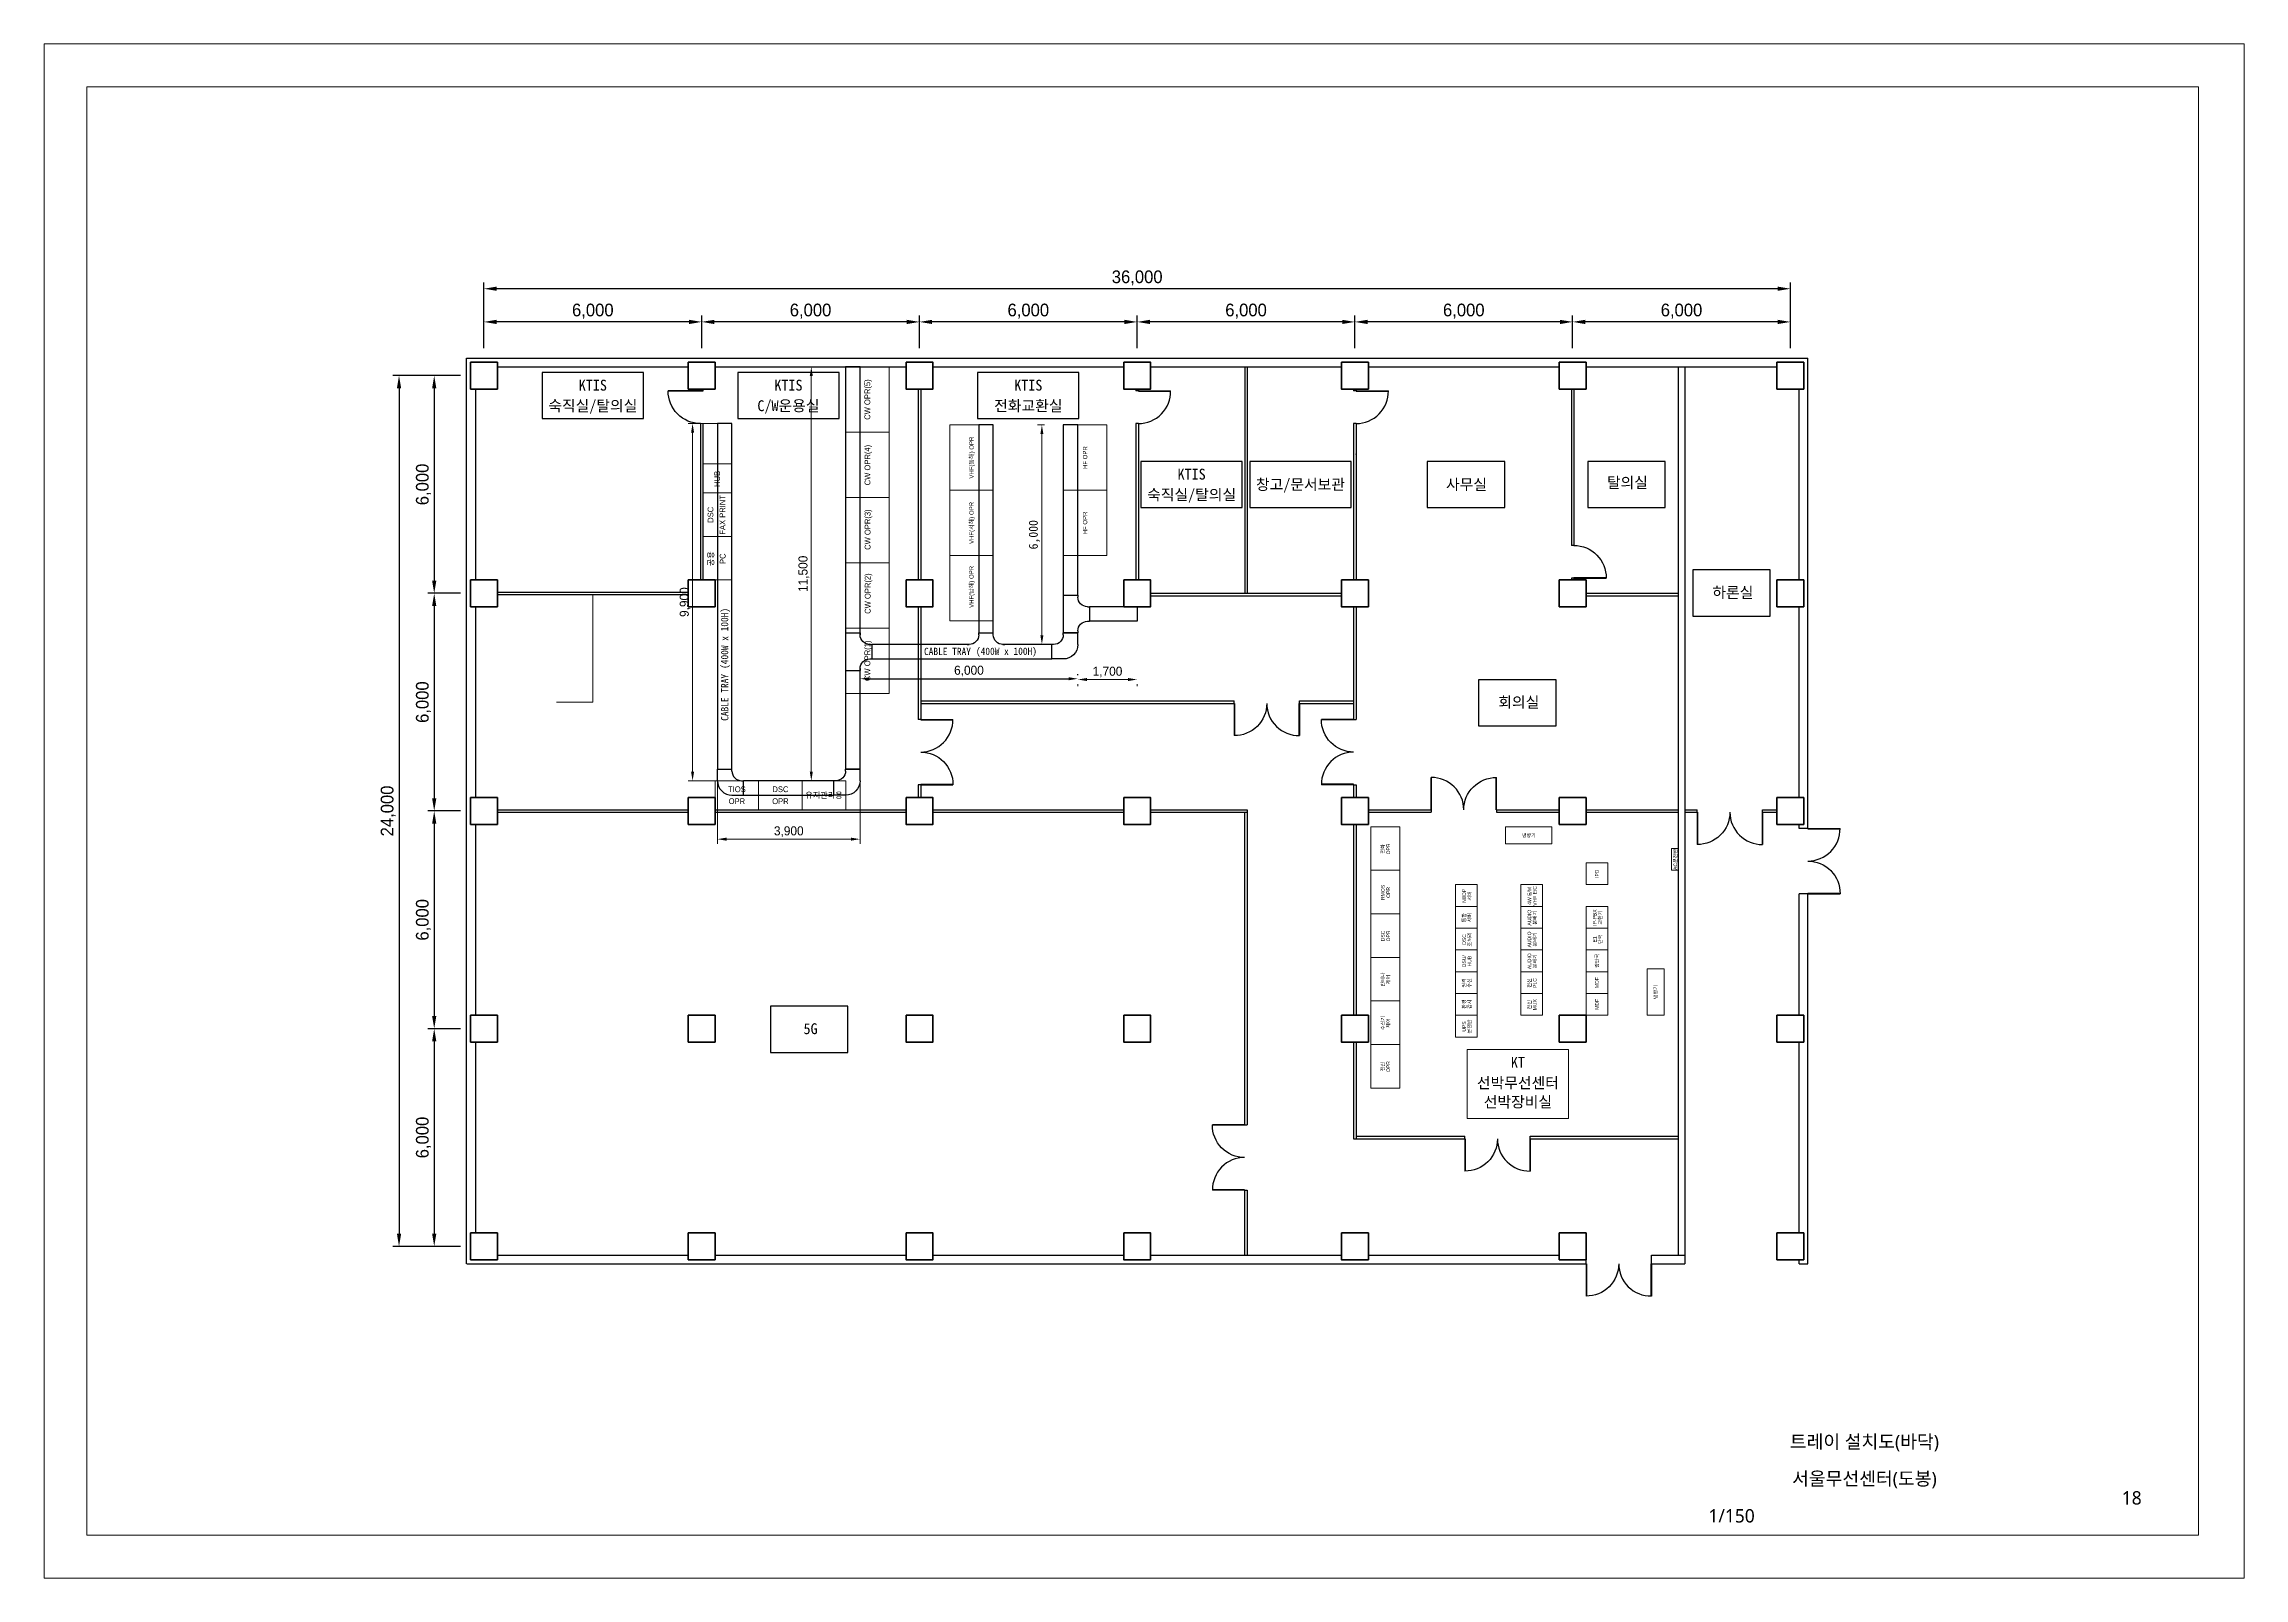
# Paper-space layout 'Layout1' of a CAD drawing. Extents: x -30484 to 30138, y -21389 to 20892.
# The model-space entities are those that its viewports show. They can reach past a viewport. Long polylines and large blocks are cut down to what shows.
import ezdxf
from ezdxf.enums import TextEntityAlignment as Align

# ---------------------------------------------------------------- set-up
doc = ezdxf.new("R2010")
doc.units = 0
doc.header["$LTSCALE"] = 150
doc.header["$MEASUREMENT"] = 0
doc.header["$PDMODE"] = 35
doc.layers.get('0').update_dxf_attribs({"linetype": 'CONTINUOUS'})
doc.layers.get('Defpoints').update_dxf_attribs({"linetype": 'CONTINUOUS'})
for name, color, linetype, lineweight in [('arch', 9, 'CONTINUOUS', 20), ('DIM', 1, 'CONTINUOUS', 18), ('장비', 2, 'CONTINUOUS', 20)]:
    doc.layers.add(name, color=color, linetype=linetype, lineweight=lineweight)
doc.layers.add('E-TXT', color=7, linetype='CONTINUOUS')
doc.layers.add('TRAY', color=6, linetype='CONTINUOUS')
doc.styles.add('hy-18', font='')
doc.styles.get("Standard").update_dxf_attribs({"font": ''})
doc.styles.add('STYLE1', font='malgun.ttf')
doc.styles.add('도각$0$STYLE1', font='malgun.ttf')
doc.styles.add('돋움', font='')
doc.styles.add('일반문자체', font='')
doc.styles.get('hy-18').set_extended_font_data('DotumChe')
doc.styles.get('Standard').set_extended_font_data('BatangChe')
doc.styles.get('돋움').set_extended_font_data('Dotum')
doc.styles.get('일반문자체').set_extended_font_data('DotumChe')
doc.dimstyles.new('ISO-100', dxfattribs={"dimscale": 100, "dimtxt": 2.5, "dimasz": 2.5, "dimexe": 1.25, "dimexo": 2, "dimtad": 1, "dimtoh": 1, "dimdec": 0, "dimlunit": 6, "dimtxsty": 'Standard', "dimcen": 2.5, "dimclrd": 1, "dimclre": 1, "dimclrt": 7, "dimadec": 0, "dimazin": 0, "dimtfac": 1, "dimtdec": 0, "dimtofl": 0, "dimtmove": 0, "dimatfit": 3, "dimfxl": 1, "dimarcsym": 0})
doc.dimstyles.new('ISO-150', dxfattribs={"dimscale": 140, "dimtxt": 2.5, "dimasz": 2.5, "dimexe": 1.25, "dimexo": 2, "dimtad": 1, "dimtoh": 1, "dimdec": 0, "dimlunit": 6, "dimtxsty": 'Standard', "dimcen": 2.5, "dimclrd": 1, "dimclre": 1, "dimclrt": 7, "dimadec": 0, "dimazin": 0, "dimtfac": 1, "dimtdec": 0, "dimtofl": 0, "dimtmove": 0, "dimatfit": 3, "dimfxl": 1, "dimarcsym": 0})

# ---------------------------------------------------------------- blocks, each defined once
blk = doc.blocks.new('*D3')
at = {"layer": 'Defpoints', "color": 0, "linetype": 'Continuous'}
for p in [(11639, 13232), (11639, 12232), (17639, 12232)]:
    blk.add_point(p, dxfattribs=at)
at = {"layer": 'DIM', "color": 1, "linetype": 'Continuous', "lineweight": -2}
for p, q in [((11639, 12512), (11639, 13407)), ((17639, 12512), (17639, 13407)), ((17289, 13232), (11989, 13232))]:
    blk.add_line(p, q, dxfattribs=at)
at = {"layer": 'DIM', "color": 1, "linetype": 'Continuous'}
for points in [[(11989, 13290), (11989, 13173), (11639, 13232)], [(17289, 13290), (17289, 13173), (17639, 13232)]]:
    blk.add_solid(points, dxfattribs=at)
at = {"layer": 'DIM', "color": 7, "linetype": 'Continuous', "insert": (14639, 13528), "char_height": 350, "attachment_point": 5, "style": '돋움'}
blk.add_mtext('6,000', dxfattribs=at)
blk = doc.blocks.new('*D4')
at = {"layer": 'Defpoints', "color": 0, "linetype": 'Continuous'}
for p in [(5639, 13232), (5639, 12232), (11639, 12232)]:
    blk.add_point(p, dxfattribs=at)
at = {"layer": 'DIM', "color": 1, "linetype": 'Continuous', "lineweight": -2}
for p, q in [((5639, 12512), (5639, 13407)), ((11639, 12512), (11639, 13407)), ((11289, 13232), (5989, 13232))]:
    blk.add_line(p, q, dxfattribs=at)
at = {"layer": 'DIM', "color": 1, "linetype": 'Continuous'}
for points in [[(5989, 13290), (5989, 13173), (5639, 13232)], [(11289, 13290), (11289, 13173), (11639, 13232)]]:
    blk.add_solid(points, dxfattribs=at)
at = {"layer": 'DIM', "color": 7, "linetype": 'Continuous', "insert": (8639, 13528), "char_height": 350, "attachment_point": 5, "style": '돋움'}
blk.add_mtext('6,000', dxfattribs=at)
blk = doc.blocks.new('*D5')
at = {"layer": 'Defpoints', "color": 0, "linetype": 'Continuous'}
for p in [(-361, 13232), (-361, 12232), (5639, 12232)]:
    blk.add_point(p, dxfattribs=at)
at = {"layer": 'DIM', "color": 1, "linetype": 'Continuous', "lineweight": -2}
for p, q in [((-361, 12512), (-361, 13407)), ((5639, 12512), (5639, 13407)), ((5289, 13232), (-11, 13232))]:
    blk.add_line(p, q, dxfattribs=at)
at = {"layer": 'DIM', "color": 1, "linetype": 'Continuous'}
for points in [[(-11, 13290), (-11, 13173), (-361, 13232)], [(5289, 13290), (5289, 13173), (5639, 13232)]]:
    blk.add_solid(points, dxfattribs=at)
at = {"layer": 'DIM', "color": 7, "linetype": 'Continuous', "insert": (2639, 13528), "char_height": 350, "attachment_point": 5, "style": '돋움'}
blk.add_mtext('6,000', dxfattribs=at)
blk = doc.blocks.new('*D6')
at = {"layer": 'Defpoints', "color": 0, "linetype": 'Continuous'}
for p in [(-6361, 13232), (-6361, 12232), (-361, 12232)]:
    blk.add_point(p, dxfattribs=at)
at = {"layer": 'DIM', "color": 1, "linetype": 'Continuous', "lineweight": -2}
for p, q in [((-6361, 12512), (-6361, 13407)), ((-361, 12512), (-361, 13407)), ((-711, 13232), (-6011, 13232))]:
    blk.add_line(p, q, dxfattribs=at)
at = {"layer": 'DIM', "color": 1, "linetype": 'Continuous'}
for points in [[(-6011, 13290), (-6011, 13173), (-6361, 13232)], [(-711, 13290), (-711, 13173), (-361, 13232)]]:
    blk.add_solid(points, dxfattribs=at)
at = {"layer": 'DIM', "color": 7, "linetype": 'Continuous', "insert": (-3361, 13528), "char_height": 350, "attachment_point": 5, "style": '돋움'}
blk.add_mtext('6,000', dxfattribs=at)
blk = doc.blocks.new('*D7')
at = {"layer": 'Defpoints', "color": 0, "linetype": 'Continuous'}
for p in [(-12361, 13232), (-12361, 12232), (-6361, 12232)]:
    blk.add_point(p, dxfattribs=at)
at = {"layer": 'DIM', "color": 1, "linetype": 'Continuous', "lineweight": -2}
for p, q in [((-12361, 12512), (-12361, 13407)), ((-6361, 12512), (-6361, 13407)), ((-6711, 13232), (-12011, 13232))]:
    blk.add_line(p, q, dxfattribs=at)
at = {"layer": 'DIM', "color": 1, "linetype": 'Continuous'}
for points in [[(-12011, 13290), (-12011, 13173), (-12361, 13232)], [(-6711, 13290), (-6711, 13173), (-6361, 13232)]]:
    blk.add_solid(points, dxfattribs=at)
at = {"layer": 'DIM', "color": 7, "linetype": 'Continuous', "insert": (-9361, 13528), "char_height": 350, "attachment_point": 5, "style": '돋움'}
blk.add_mtext('6,000', dxfattribs=at)
blk = doc.blocks.new('*D8')
at = {"layer": 'Defpoints', "color": 0, "linetype": 'Continuous'}
for p in [(-18361, 13232), (-18361, 12232), (-12361, 12232)]:
    blk.add_point(p, dxfattribs=at)
at = {"layer": 'DIM', "color": 1, "linetype": 'Continuous', "lineweight": -2}
for p, q in [((-18361, 12512), (-18361, 13407)), ((-12361, 12512), (-12361, 13407)), ((-12711, 13232), (-18011, 13232))]:
    blk.add_line(p, q, dxfattribs=at)
at = {"layer": 'DIM', "color": 1, "linetype": 'Continuous'}
for points in [[(-18011, 13290), (-18011, 13173), (-18361, 13232)], [(-12711, 13290), (-12711, 13173), (-12361, 13232)]]:
    blk.add_solid(points, dxfattribs=at)
at = {"layer": 'DIM', "color": 7, "linetype": 'Continuous', "insert": (-15361, 13528), "char_height": 350, "attachment_point": 5, "style": '돋움'}
blk.add_mtext('6,000', dxfattribs=at)
blk = doc.blocks.new('*D9')
at = {"layer": 'Defpoints', "color": 0, "linetype": 'Continuous'}
for p in [(-18731, 11752), (-19731, 5752), (-18731, 5752)]:
    blk.add_point(p, dxfattribs=at)
at = {"layer": 'DIM', "color": 1, "linetype": 'Continuous', "lineweight": -2}
for p, q in [((-19011, 11752), (-19906, 11752)), ((-19731, 11402), (-19731, 6102)), ((-19011, 5752), (-19906, 5752))]:
    blk.add_line(p, q, dxfattribs=at)
at = {"layer": 'DIM', "color": 1, "linetype": 'Continuous'}
for points in [[(-19789, 11402), (-19673, 11402), (-19731, 11752)], [(-19789, 6102), (-19673, 6102), (-19731, 5752)]]:
    blk.add_solid(points, dxfattribs=at)
at = {"layer": 'DIM', "color": 7, "linetype": 'Continuous', "insert": (-20027, 8752), "char_height": 350, "attachment_point": 5, "rotation": 90, "style": '돋움'}
blk.add_mtext('6,000', dxfattribs=at)
blk = doc.blocks.new('*D10')
at = {"layer": 'Defpoints', "color": 0, "linetype": 'Continuous'}
for p in [(-18731, 5752), (-19731, -248), (-18731, -248)]:
    blk.add_point(p, dxfattribs=at)
at = {"layer": 'DIM', "color": 1, "linetype": 'Continuous', "lineweight": -2}
for p, q in [((-19011, 5752), (-19906, 5752)), ((-19731, 5402), (-19731, 102)), ((-19011, -248), (-19906, -248))]:
    blk.add_line(p, q, dxfattribs=at)
at = {"layer": 'DIM', "color": 1, "linetype": 'Continuous'}
for points in [[(-19789, 5402), (-19673, 5402), (-19731, 5752)], [(-19789, 102), (-19673, 102), (-19731, -248)]]:
    blk.add_solid(points, dxfattribs=at)
at = {"layer": 'DIM', "color": 7, "linetype": 'Continuous', "insert": (-20027, 2752), "char_height": 350, "attachment_point": 5, "rotation": 90, "style": '돋움'}
blk.add_mtext('6,000', dxfattribs=at)
blk = doc.blocks.new('*D11')
at = {"layer": 'Defpoints', "color": 0, "linetype": 'Continuous'}
for p in [(-18731, -248), (-19731, -6248), (-18731, -6248)]:
    blk.add_point(p, dxfattribs=at)
at = {"layer": 'DIM', "color": 1, "linetype": 'Continuous', "lineweight": -2}
for p, q in [((-19011, -248), (-19906, -248)), ((-19731, -598), (-19731, -5898)), ((-19011, -6248), (-19906, -6248))]:
    blk.add_line(p, q, dxfattribs=at)
at = {"layer": 'DIM', "color": 1, "linetype": 'Continuous'}
for points in [[(-19789, -598), (-19673, -598), (-19731, -248)], [(-19789, -5898), (-19673, -5898), (-19731, -6248)]]:
    blk.add_solid(points, dxfattribs=at)
at = {"layer": 'DIM', "color": 7, "linetype": 'Continuous', "insert": (-20027, -3248), "char_height": 350, "attachment_point": 5, "rotation": 90, "style": '돋움'}
blk.add_mtext('6,000', dxfattribs=at)
blk = doc.blocks.new('*D12')
at = {"layer": 'Defpoints', "color": 0, "linetype": 'Continuous'}
for p in [(-18731, -6248), (-19731, -12248), (-18731, -12248)]:
    blk.add_point(p, dxfattribs=at)
at = {"layer": 'DIM', "color": 1, "linetype": 'Continuous', "lineweight": -2}
for p, q in [((-19011, -6248), (-19906, -6248)), ((-19731, -6598), (-19731, -11898)), ((-19011, -12248), (-19906, -12248))]:
    blk.add_line(p, q, dxfattribs=at)
at = {"layer": 'DIM', "color": 1, "linetype": 'Continuous'}
for points in [[(-19789, -6598), (-19673, -6598), (-19731, -6248)], [(-19789, -11898), (-19673, -11898), (-19731, -12248)]]:
    blk.add_solid(points, dxfattribs=at)
at = {"layer": 'DIM', "color": 7, "linetype": 'Continuous', "insert": (-20027, -9248), "char_height": 350, "attachment_point": 5, "rotation": 90, "style": '돋움'}
blk.add_mtext('6,000', dxfattribs=at)
blk = doc.blocks.new('*D13')
at = {"layer": 'arch', "color": 1, "linetype": 'Continuous', "lineweight": -2}
for p, q in [((-18361, 12512), (-18361, 14321)), ((17289, 14146), (-18011, 14146)), ((17639, 12512), (17639, 14321))]:
    blk.add_line(p, q, dxfattribs=at)
at = {"layer": 'arch', "color": 1, "linetype": 'Continuous'}
for points in [[(-18011, 14205), (-18011, 14088), (-18361, 14146)], [(17289, 14205), (17289, 14088), (17639, 14146)]]:
    blk.add_solid(points, dxfattribs=at)
at = {"layer": 'Defpoints', "color": 0, "linetype": 'Continuous'}
for p in [(-18361, 14146), (-18361, 12232), (17639, 12232)]:
    blk.add_point(p, dxfattribs=at)
at = {"layer": 'arch', "color": 7, "linetype": 'Continuous', "insert": (-361, 14443), "char_height": 350, "attachment_point": 5, "style": '돋움'}
blk.add_mtext('36,000', dxfattribs=at)
blk = doc.blocks.new('*D14')
at = {"layer": 'arch', "color": 1, "linetype": 'Continuous', "lineweight": -2}
for p, q in [((-19011, 11752), (-20876, 11752)), ((-20701, 11402), (-20701, -11898)), ((-19011, -12248), (-20876, -12248))]:
    blk.add_line(p, q, dxfattribs=at)
at = {"layer": 'arch', "color": 1, "linetype": 'Continuous'}
for points in [[(-20759, 11402), (-20642, 11402), (-20701, 11752)], [(-20759, -11898), (-20642, -11898), (-20701, -12248)]]:
    blk.add_solid(points, dxfattribs=at)
at = {"layer": 'Defpoints', "color": 0, "linetype": 'Continuous'}
for p in [(-18731, 11752), (-20701, -12248), (-18731, -12248)]:
    blk.add_point(p, dxfattribs=at)
at = {"layer": 'arch', "color": 7, "linetype": 'Continuous', "insert": (-20997, -248), "char_height": 350, "attachment_point": 5, "rotation": 90, "style": '돋움'}
blk.add_mtext('24,000', dxfattribs=at)
blk = doc.blocks.new('A$C5AF141BB')
at = {"color": 7, "linetype": 'Continuous'}
blk.add_lwpolyline([(0, 0), (2792, 0), (2792, 1901), (0, 1901)], close=True, dxfattribs=at)
at = {"color": 7, "lineweight": 30, "style": '일반문자체'}
for s, p in [('KT', (1396, 1548)), ('선박무선센터', (1396, 983)), ('선박장비실', (1396, 458))]:
    blk.add_text(s, height=300, dxfattribs=at).set_placement(p, align=Align.MIDDLE_CENTER)
blk = doc.blocks.new('A$C18BE6784')
at = {"layer": 'arch', "color": 8, "lineweight": -3}
for p, q in [((-900, -28), (-900, -917)), ((-888, -28), (-888, -917)), ((888, -28), (888, -917)), ((900, -28), (900, -917))]:
    blk.add_line(p, q, dxfattribs=at)
for points in [[(-900, -28), (-888, -28)], [(900, -28), (888, -28)]]:
    blk.add_lwpolyline(points, dxfattribs=at)
at = {"layer": 'arch', "color": 8, "lineweight": -3, "extrusion": (0, 0, -1)}
blk.add_ellipse((-888, -28), major_axis=(628, -628), ratio=1, start_param=5.497738, end_param=7.081894, dxfattribs=at)
at = {"layer": 'arch', "color": 8, "lineweight": -3}
blk.add_ellipse((888, -28), major_axis=(-876, 145), ratio=1, start_param=0.164071, end_param=1.748227, dxfattribs=at)
blk = doc.blocks.new('A$C2CD672AE')
at = {"layer": 'arch', "color": 8, "lineweight": -3}
for p, q in [((0, 150), (0, 1038)), ((12, 150), (12, 1038))]:
    blk.add_line(p, q, dxfattribs=at)
blk.add_lwpolyline([(12, 150), (0, 150)], dxfattribs=at)
blk.add_ellipse((12, 150), major_axis=(876, -145), ratio=1, start_param=0.164071, end_param=1.748227, dxfattribs=at)
blk = doc.blocks.new('A$C44D83544')
at = {"layer": 'arch', "color": 8, "linetype": 'Continuous', "lineweight": 60}
blk.add_lwpolyline([(-74, 70), (666, 70), (666, -670), (-74, -670)], close=True, dxfattribs=at)
blk = doc.blocks.new('tl9')
at = {"layer": 'TRAY', "color": 1}
for p, q in [((900, 1620), (1620, 1620)), ((1620, 1620), (1620, 720)), ((0, 720), (0, 0)), ((0, 0), (900, 0)), ((900, 120), (900, 0)), ((1500, 720), (1620, 720))]:
    blk.add_line(p, q, dxfattribs=at)
for centre, radius in [((900, 720), 900), ((1500, 120), 600)]:
    blk.add_arc(centre, radius, 90, 180, dxfattribs=at)
blk = doc.blocks.new('tt9')
at = {"layer": 'TRAY', "color": 1}
for p, q in [((-720, 1620), (1620, 1620)), ((-720, 1620), (-720, 720)), ((1620, 1620), (1620, 720)), ((-720, 720), (-600, 720)), ((0, 120), (0, 0)), ((900, 120), (900, 0)), ((1500, 720), (1620, 720)), ((0, 0), (900, 0))]:
    blk.add_line(p, q, dxfattribs=at)
for centre, start, end in [((-600, 120), 0, 90), ((1500, 120), 90, 180)]:
    blk.add_arc(centre, 600, start, end, dxfattribs=at)
blk = doc.blocks.new('*D20')
at = {"layer": 'arch', "color": 1, "linetype": 'Continuous', "lineweight": -2}
for p, q in [((968579, 406941), (968579, 406965)), ((968829, 406840), (974329, 406840)), ((974579, 406941), (974579, 406965))]:
    blk.add_line(p, q, dxfattribs=at)
at = {"layer": 'arch', "color": 1, "linetype": 'Continuous'}
for points in [[(968829, 406882), (968829, 406798), (968579, 406840)], [(974329, 406882), (974329, 406798), (974579, 406840)]]:
    blk.add_solid(points, dxfattribs=at)
at = {"layer": 'Defpoints', "color": 0, "linetype": 'Continuous'}
for p in [(974579, 406840), (968579, 406741), (974579, 406741)]:
    blk.add_point(p, dxfattribs=at)
at = {"layer": 'arch', "color": 7, "linetype": 'Continuous', "insert": (971579, 407052), "char_height": 250, "attachment_point": 5, "style": '돋움'}
blk.add_mtext('6,000', dxfattribs=at)

msp = doc.modelspace()

# ---------------------------------------------------------------- linework, layer by layer
at = {"color": 8, "linetype": 'Continuous', "lineweight": -3}
for points, elevation in [([(978885.7, 406160.1), (978885.7, 406230.1)], -1), ([(980685.7, 406160.1), (980685.7, 406230.1)], -0.5), ([(970249.3, 405720.1), (970179.3, 405720.1)], -0.2), ([(970249.3, 403920.1), (970179.3, 403920.1)], -0.2), ([(985242.3, 394160.1), (985242.2, 394230)], -0.1)]:
    msp.add_lwpolyline(points, dxfattribs=dict(at, elevation=elevation))
for points in [[(991646.8, 403160.1), (991646.8, 403230.1)], [(993446.8, 403160.1), (993446.8, 403230.1)]]:
    msp.add_lwpolyline(points, dxfattribs=at)
at = {"layer": 'arch', "color": 1, "linetype": 'Continuous'}
for p, q in [((967384.3, 415435.1), (967110, 415435.1)), ((967235, 404280.1), (967235, 415185.1)), ((964849.3, 413875.1), (963838.5, 413875.1)), ((963963.5, 413625.1), (963963.5, 404280.1)), ((973659.3, 413834.7), (973463.9, 413834.7)), ((973588.9, 408035.1), (973588.9, 413584.7)), ((973659.3, 407785.1), (973463.9, 407785.1)), ((974829.3, 406818.3), (975964.3, 406818.3)), ((974579.3, 406639.9), (974579.3, 406693.3)), ((976214.3, 406639.9), (976214.3, 406693.3)), ((964849.3, 404030.1), (963838.5, 404030.1)), ((964649.3, 403990.1), (964649.3, 402293.9)), ((967384.3, 404030.1), (967110, 404030.1)), ((968579.3, 403990.1), (968579.3, 402293.9)), ((964899.3, 402418.9), (968329.3, 402418.9))]:
    msp.add_line(p, q, dxfattribs=at)
at = {"layer": 'arch', "color": 8, "lineweight": -3}
for p, q in [((964249.3, 414763.1), (963291, 414763.1)), ((964249.3, 414775.1), (963291.1, 414775.1)), ((976249.3, 414775.1), (977137.4, 414775.1)), ((976249.3, 414763.1), (977137.5, 414763.1)), ((982249.3, 414775.1), (983137.4, 414775.1)), ((982249.3, 414763.1), (983137.5, 414763.1))]:
    msp.add_line(p, q, dxfattribs=at)
at = {"layer": 'arch', "color": 8, "linetype": 'Continuous'}
msp.add_line((964179.3, 413875.1), (964249.3, 413875.1), dxfattribs=at)
at = {"layer": 'arch', "color": 8, "linetype": 'Continuous', "lineweight": -3}
for points, elevation in [([(957734.3, 415675.1), (994694.3, 415675.1)], -0.5), ([(957734.3, 390715.1), (957734.3, 415675.1)], -0.5), ([(994694.3, 402715.1), (994694.3, 415675.1)], -0.5), ([(994454.3, 409565.1), (994454.3, 414825.1)], -0.5), ([(958584.3, 409160.1), (963844.3, 409160.1)], -0.5), ([(994454.3, 403565.1), (994454.3, 408825.1)], -0.5), ([(978885.7, 406160.1), (978885.7, 406230.1)], -1), ([(980685.7, 406160.1), (980685.7, 406230.1)], -0.5), ([(970249.3, 406160.1), (978885.7, 406160.1)], -0.5), ([(980685.7, 406160.1), (982179.3, 406160.1)], -0.5), ([(958584.3, 403160.1), (963844.3, 403160.1)], -0.5), ([(964584.3, 403160.1), (969844.3, 403160.1)], -0.5), ([(970584.3, 403160.1), (975844.3, 403160.1)], -0.5), ([(976584.3, 403160.1), (979244.3, 403160.1)], -0.5), ([(979174.3, 403160.1), (979174.3, 394545.1)], -0.5), ([(979244.3, 403230.1), (979244.3, 394545.1)], -0.5), ([(982584.3, 403230.1), (984314.3, 403230)], -0.4), ([(982584.3, 403160.1), (984314.3, 403160.1)], -0.9), ([(984314.3, 403230), (984314.3, 403160.1)], -0.4), ([(986102.2, 403230.1), (987844.3, 403230.1)], -0.4), ([(986114.3, 403230.1), (986114.3, 403160.1)], -0.4), ([(986114.3, 403160.1), (987844.3, 403160.1)], -0.9), ([(988584.3, 403230.1), (991134.3, 403230.1)], -0.4), ([(988584.3, 403160.1), (991134.3, 403160.1)], -0.9), ([(991314.3, 403230.1), (991646.8, 403230.1)], -0.4), ([(991314.3, 403160.1), (991646.8, 403160.1)], -0.9), ([(993446.8, 403230.1), (993844.3, 403230.1)], -0.4), ([(993446.8, 403160.1), (993844.3, 403160.1)], -0.9), ([(994454.3, 402715.1), (994454.3, 402825.1)], -0.5), ([(994694.3, 402715.1), (994454.3, 402715.1)], -1.5), ([(994694.3, 400915.1), (994454.3, 400915.1)], -0.5), ([(994454.3, 397565.1), (994454.3, 400915.1)], -0.5), ([(994694.3, 390715.1), (994694.3, 400915.1)], -0.5), ([(994454.3, 391565.1), (994454.3, 396825.1)], -0.5), ([(982179.3, 394160.1), (985254.3, 394160.1)], -0.9), ([(982249.3, 394230.1), (985242.3, 394230)], -0.4), ([(987030.2, 394160.1), (991124.3, 394160.1)], -0.9), ([(987042.3, 394160.1), (987042.2, 394229.9)], -0.1), ([(987042.3, 394229.9), (991124.3, 394229.7)], -0.4), ([(979174.3, 392745.1), (979174.3, 390955.1)], -0.5), ([(979244.3, 392745.1), (979244.3, 390955.1)], -0.5), ([(957738.5, 390715.1), (988596.3, 390715.1)], -0.5), ([(990372.2, 390715.1), (991304.3, 390715.1)], -0.5), ([(994454.3, 390715.1), (994454.3, 390825.1)], -0.5), ([(994454.3, 390715.1), (994694.3, 390715.1)], -0.5)]:
    msp.add_lwpolyline(points, dxfattribs=dict(at, elevation=elevation))
for points in [[(958588.5, 415435.1), (963844.3, 415435.1)], [(964584.3, 415435.1), (969844.3, 415435.1)], [(970584.3, 415435.1), (975844.3, 415435.1)], [(976584.3, 415435.1), (981844.3, 415435.1)], [(979179.3, 415435.1), (979179.3, 409195.1)], [(979249.3, 415435.1), (979249.3, 409195.1)], [(982584.3, 415435.1), (987844.3, 415435.1)], [(988584.3, 415435.1), (993844.3, 415435.1)], [(991134.3, 390955.1), (991134.3, 415435.1)], [(991314.3, 390715.1), (991314.3, 415435.1)], [(957978.5, 414825.1), (957978.5, 409565.1)], [(964179.3, 414825.1), (964179.3, 414775.1)], [(964249.3, 414825.1), (964249.3, 414763.1)], [(970179.3, 414825.1), (970179.3, 409565.1)], [(970249.3, 414825.1), (970249.3, 409565.1)], [(976179.3, 414825.1), (976179.3, 414775.1)], [(982179.3, 414825.1), (982179.3, 414775.1)], [(988179.3, 414825.1), (988179.3, 410515.1)], [(988249.3, 414825.1), (988249.3, 410515.1)], [(964179.3, 413875.1), (964179.3, 409565.1)], [(964249.3, 413875.1), (964249.3, 409565.1)], [(976179.3, 413875.1), (976179.3, 409565.1)], [(976249.3, 413875.1), (976179.3, 413875.1)], [(976249.3, 413875.1), (976249.3, 409565.1)], [(982249.3, 413875.1), (982179.3, 413875.1)], [(982179.3, 413875.1), (982179.3, 409565.1)], [(982249.3, 413875.1), (982249.3, 409565.1)], [(988249.3, 410515.1), (988179.3, 410515.1)], [(958584.3, 409230.1), (963844.3, 409230.1)], [(988249.3, 409615.1), (988179.3, 409615.1)], [(988179.3, 409615.1), (988179.3, 409565.1)], [(988249.3, 409615.1), (988249.3, 409565.1)], [(957978.5, 408825.1), (957978.5, 403565.1)], [(970179.3, 408825.1), (970179.3, 405720.1)], [(970249.3, 408825.1), (970249.3, 405720.1)], [(976584.3, 409195.1), (981844.3, 409195.1)], [(976584.3, 409125.1), (981844.3, 409125.1)], [(982179.3, 408825.1), (982179.3, 405720.1)], [(982249.3, 408825.1), (982249.3, 405720.1)], [(988584.3, 409195.1), (991134.3, 409195.1)], [(988584.3, 409125.1), (991134.3, 409125.1)], [(970249.3, 406230.1), (978885.7, 406230.1)], [(980685.7, 406230.1), (982179.3, 406230.1)], [(982179.3, 405720.1), (982249.3, 405720.1)], [(970179.3, 403920.1), (970179.3, 403565.1)], [(970249.3, 403920.1), (970249.3, 403565.1)], [(982179.3, 403920.1), (982249.3, 403920.1)], [(982179.3, 403920.1), (982179.3, 403565.1)], [(982249.3, 403920.1), (982249.3, 403565.1)], [(958584.3, 403230.1), (963844.3, 403230.1)], [(964584.3, 403230.1), (969844.3, 403230.1)], [(970584.3, 403230.1), (975844.3, 403230.1)], [(976584.3, 403230.1), (979244.3, 403230.1)], [(991646.8, 403160.1), (991646.8, 403230.1)], [(993446.8, 403160.1), (993446.8, 403230.1)], [(957978.5, 402825.1), (957978.5, 397565.1)], [(982179.3, 402825.1), (982179.3, 397565.1)], [(982249.3, 402825.1), (982249.3, 397565.1)], [(957978.5, 396825.1), (957978.5, 391565.1)], [(982179.3, 396825.1), (982179.3, 394160.1)], [(982249.3, 396825.1), (982249.3, 394160.1)], [(979174.3, 394545.1), (979244.3, 394545.1)], [(979174.3, 392745.1), (979244.3, 392745.1)], [(958584.3, 390955.1), (963844.3, 390955.1)], [(964584.3, 390955.1), (969844.3, 390955.1)], [(970584.3, 390955.1), (975844.3, 390955.1)], [(976584.3, 390955.1), (981844.3, 390955.1)], [(982584.3, 390955.1), (987844.3, 390955.1)], [(988584.3, 390715.1), (988584.3, 390825.1)], [(988584.3, 390715.1), (988584.3, 390825.1)], [(990384.3, 390715.1), (990384.3, 390955.1)], [(990384.3, 390715.1), (990384.3, 390955.1)], [(990384.3, 390955.1), (991304.3, 390955.1)]]:
    msp.add_lwpolyline(points, dxfattribs=at)
at = {"layer": 'arch', "color": 8, "linetype": 'Continuous'}
msp.add_lwpolyline([(964179.3, 414775.1), (964249.3, 414775.1)], dxfattribs=at)
at = {"layer": 'arch', "color": 8, "lineweight": -3}
for points in [[(976249.2, 414775.1), (976179.3, 414775.1)], [(976249.3, 414825.1), (976249.3, 414763.1)], [(982249.2, 414775.1), (982179.3, 414775.1)], [(982249.3, 414825.1), (982249.3, 414763.1)], [(982249.3, 413025.1), (982249.3, 413037.2)]]:
    msp.add_lwpolyline(points, dxfattribs=at)
at = {"layer": 'arch', "color": 8, "linetype": 'Continuous'}
for points in [[(971050, 413834.7), (972250, 413834.7), (972250, 412034.7), (971050, 412034.7)], [(974179.3, 413834.7), (975379.3, 413834.7), (975379.3, 412034.7), (974179.3, 412034.7)], [(971050, 412034.7), (972250, 412034.7), (972250, 410234.7), (971050, 410234.7)], [(974179.3, 412034.7), (975379.3, 412034.7), (975379.3, 410234.7), (974179.3, 410234.7)], [(971050, 410234.7), (972250, 410234.7), (972250, 408434.7), (971050, 408434.7)]]:
    msp.add_lwpolyline(points, close=True, dxfattribs=at)
at = {"layer": 'arch', "color": 8, "elevation": -0.5}
msp.add_lwpolyline([(961214.3, 409160.1), (961214.3, 406195.1), (960214.3, 406195.1)], dxfattribs=at)
at = {"layer": 'arch', "color": 8, "lineweight": -3, "extrusion": (0, 0, -1)}
msp.add_ellipse((964179.2, 414763.3), major_axis=(628, -628), ratio=1, start_param=0.7853491, end_param=2.3695053, dxfattribs=at)
at = {"layer": 'arch', "color": 8, "lineweight": -3}
for centre in [(976249.3, 414763.3), (982249.3, 414763.3)]:
    msp.add_ellipse(centre, major_axis=(-145.1, -876.2), ratio=1, start_param=0.1640711, end_param=1.7482274, dxfattribs=at)
at = {"layer": 'arch', "color": 1, "linetype": 'Continuous'}
for points in [[(967193.3, 415185.1), (967276.6, 415185.1), (967235, 415435.1)], [(963921.8, 413625.1), (964005.1, 413625.1), (963963.5, 413875.1)], [(973547.3, 413584.7), (973630.6, 413584.7), (973588.9, 413834.7)], [(973547.3, 408035.1), (973630.6, 408035.1), (973588.9, 407785.1)], [(974829.3, 406859.9), (974829.3, 406776.6), (974579.3, 406818.3)], [(975964.3, 406859.9), (975964.3, 406776.6), (976214.3, 406818.3)], [(963921.8, 404280.1), (964005.1, 404280.1), (963963.5, 404030.1)], [(967193.3, 404280.1), (967276.6, 404280.1), (967235, 404030.1)], [(964899.3, 402460.5), (964899.3, 402377.2), (964649.3, 402418.9)], [(968329.3, 402460.5), (968329.3, 402377.2), (968579.3, 402418.9)]]:
    msp.add_solid(points, dxfattribs=at)
at = {"layer": 'DIM', "color": 2, "linetype": 'Continuous'}
msp.add_lwpolyline([(947270, 423157), (1005461.5, 423157), (1005461.5, 383233.2), (947270, 383233.2)], close=True, dxfattribs=at)
at = {"layer": 'TRAY', "color": 1}
for p, q in [((968179.3, 415435.1), (968179.3, 404350.1)), ((968579.3, 408051.8), (968579.3, 415435.1)), ((964649.3, 413875.1), (964649.3, 404350.1)), ((965049.3, 404350.1), (965049.3, 413875.1)), ((971850, 413834.7), (971850, 408105.1)), ((972250, 408105.1), (972250, 413834.7)), ((974179.3, 413834.7), (974179.3, 409145.1)), ((974579.3, 409145.1), (974579.3, 413834.7)), ((971850, 408051.8), (971850, 408105.1)), ((971850, 408105.1), (972250, 408105.1)), ((972250, 408051.8), (972250, 408105.1)), ((971583.4, 407785.1), (968899.3, 407785.1)), ((968899.3, 407385.1), (971583.4, 407385.1)), ((971530, 407785.1), (971583.4, 407785.1)), ((971530, 407385.1), (972570, 407385.1)), ((973859.3, 407785.1), (972505.1, 407785.1)), ((972505.1, 407385.1), (973859.3, 407385.1)), ((972516.7, 407785.1), (972570, 407785.1)), ((968579.3, 404350.1), (968579.3, 407118.4)), ((967859.3, 404030.1), (965369.3, 404030.1)), ((968179.3, 404350.1), (968579.3, 404350.1)), ((965369.3, 403630.1), (967859.3, 403630.1))]:
    msp.add_line(p, q, dxfattribs=at)
for points in [[(968579.3, 415435.1), (968179.3, 415435.1)], [(965049.3, 413875.1), (964649.3, 413875.1)], [(972250, 413834.7), (971850, 413834.7)], [(974579.3, 413834.7), (974179.3, 413834.7)], [(976214.3, 408825.1), (974899.3, 408825.1)], [(976214.3, 408825.1), (976214.3, 408425.1)], [(976214.3, 408425.1), (974899.3, 408425.1)]]:
    msp.add_lwpolyline(points, dxfattribs=at)
at = {"layer": 'TRAY', "color": 1, "extrusion": (0, 0, -1)}
for centre, major_axis, start_param, end_param in [((971583.4, 408051.8), (-266.7, 0), 3.1414619, 4.7122582), ((972516.7, 408051.8), (266.7, 0), 1.570927, 3.1417233)]:
    msp.add_ellipse(centre, major_axis=major_axis, ratio=1, start_param=start_param, end_param=end_param, dxfattribs=at)
at = {"layer": '장비', "color": 8, "linetype": 'Continuous'}
for points in [[(969379.3, 415435.1), (969379.3, 413635.1), (968179.3, 413635.1), (968179.3, 415435.1)], [(969379.3, 413635.1), (969379.3, 411835.1), (968179.3, 411835.1), (968179.3, 413635.1)], [(964249.3, 412765.1), (965049.3, 412765.1), (965049.3, 411965.1), (964249.3, 411965.1)], [(964249.3, 411965.1), (965049.3, 411965.1), (965049.3, 410765.1), (964249.3, 410765.1)], [(969379.3, 411835.1), (969379.3, 410035.1), (968179.3, 410035.1), (968179.3, 411835.1)], [(964249.3, 410765.1), (965049.3, 410765.1), (965049.3, 409565.1), (964249.3, 409565.1)], [(969379.3, 410035.1), (969379.3, 408235.1), (968179.3, 408235.1), (968179.3, 410035.1)], [(969379.3, 408235.1), (969379.3, 406435.1), (968179.3, 406435.1), (968179.3, 408235.1)], [(964584.3, 403230.1), (964584.3, 404030.1), (965784.3, 404030.1), (965784.3, 403230.1)], [(965784.3, 403230.1), (965784.3, 404030.1), (966984.3, 404030.1), (966984.3, 403230.1)], [(966984.3, 403230.1), (966984.3, 404030.1), (968184.3, 404030.1), (968184.3, 403230.1)], [(982649.3, 402760.1), (983449.3, 402760.1), (983449.3, 401560.1), (982649.3, 401560.1)], [(986364.3, 402290.1), (987644.3, 402290.1), (987644.3, 402760.1), (986364.3, 402760.1)], [(991134.3, 401560.1), (991134.3, 402160.1), (990934.3, 402160.1), (990934.3, 401560.1)], [(982649.3, 401560.1), (983449.3, 401560.1), (983449.3, 400360.1), (982649.3, 400360.1)], [(988584.3, 401765.1), (989184.3, 401765.1), (989184.3, 401165.1), (988584.3, 401165.1)], [(984984.3, 401165.1), (985584.3, 401165.1), (985584.3, 400565.1), (984984.3, 400565.1)], [(986784.3, 401165.1), (987384.3, 401165.1), (987384.3, 400565.1), (986784.3, 400565.1)], [(982649.3, 400360.1), (983449.3, 400360.1), (983449.3, 399160.1), (982649.3, 399160.1)], [(984984.3, 400565.1), (985584.3, 400565.1), (985584.3, 399965.1), (984984.3, 399965.1)], [(986784.3, 400565.1), (987384.3, 400565.1), (987384.3, 399965.1), (986784.3, 399965.1)], [(988584.3, 400565.1), (989184.3, 400565.1), (989184.3, 399965.1), (988584.3, 399965.1)], [(984984.3, 399965.1), (985584.3, 399965.1), (985584.3, 399365.1), (984984.3, 399365.1)], [(986784.3, 399965.1), (987384.3, 399965.1), (987384.3, 399365.1), (986784.3, 399365.1)], [(988584.3, 399965.1), (989184.3, 399965.1), (989184.3, 399365.1), (988584.3, 399365.1)], [(982649.3, 399160.1), (983449.3, 399160.1), (983449.3, 397960.1), (982649.3, 397960.1)], [(984984.3, 399365.1), (985584.3, 399365.1), (985584.3, 398765.1), (984984.3, 398765.1)], [(986784.3, 399365.1), (987384.3, 399365.1), (987384.3, 398765.1), (986784.3, 398765.1)], [(988584.3, 399365.1), (989184.3, 399365.1), (989184.3, 398765.1), (988584.3, 398765.1)], [(984984.3, 398765.1), (985584.3, 398765.1), (985584.3, 398165.1), (984984.3, 398165.1)], [(986784.3, 398765.1), (987384.3, 398765.1), (987384.3, 398165.1), (986784.3, 398165.1)], [(988584.3, 398765.1), (989184.3, 398765.1), (989184.3, 398165.1), (988584.3, 398165.1)], [(990734.3, 397565.1), (990734.3, 398845.1), (990264.3, 398845.1), (990264.3, 397565.1)], [(982649.3, 397960.1), (983449.3, 397960.1), (983449.3, 396760.1), (982649.3, 396760.1)], [(984984.3, 398165.1), (985584.3, 398165.1), (985584.3, 397565.1), (984984.3, 397565.1)], [(986784.3, 398165.1), (987384.3, 398165.1), (987384.3, 397565.1), (986784.3, 397565.1)], [(988584.3, 398165.1), (989184.3, 398165.1), (989184.3, 397565.1), (988584.3, 397565.1)], [(984984.3, 397565.1), (985584.3, 397565.1), (985584.3, 396965.1), (984984.3, 396965.1)], [(982649.3, 396760.1), (983449.3, 396760.1), (983449.3, 395560.1), (982649.3, 395560.1)]]:
    msp.add_lwpolyline(points, close=True, dxfattribs=at)

# ---------------------------------------------------------------- block references
at = {"layer": 'arch', "color": 8, "linetype": 'Continuous', "lineweight": -3}
for name, p in [('A$C44D83544', (957918.4, 415495.1)), ('A$C44D83544', (963918.4, 415495.1)), ('A$C44D83544', (969918.4, 415495.1)), ('A$C44D83544', (975918.4, 415495.1)), ('A$C44D83544', (981918.4, 415495.1)), ('A$C44D83544', (987918.4, 415495.1)), ('A$C44D83544', (993918.4, 415495.1)), ('A$C44D83544', (957918.4, 409495.1)), ('A$C44D83544', (963918.4, 409495.1)), ('A$C44D83544', (969918.4, 409495.1)), ('A$C44D83544', (975918.4, 409495.1)), ('A$C44D83544', (981918.4, 409495.1)), ('A$C44D83544', (987918.4, 409495.1)), ('A$C44D83544', (993918.4, 409495.1)), ('A$C18BE6784', (979785.7, 406188.6, -1)), ('A$C44D83544', (957918.4, 403495.1)), ('A$C44D83544', (963918.4, 403495.1)), ('A$C44D83544', (969918.4, 403495.1)), ('A$C44D83544', (975918.4, 403495.1)), ('A$C44D83544', (981918.4, 403495.1)), ('A$C44D83544', (987918.4, 403495.1)), ('A$C18BE6784', (992546.8, 403188.5)), ('A$C44D83544', (993918.4, 403495.1)), ('A$C44D83544', (957918.4, 397495.1)), ('A$C44D83544', (963918.4, 397495.1)), ('A$C44D83544', (969918.4, 397495.1)), ('A$C44D83544', (975918.4, 397495.1)), ('A$C44D83544', (981918.4, 397495.1)), ('A$C44D83544', (987918.4, 397495.1)), ('A$C44D83544', (993918.4, 397495.1)), ('A$C18BE6784', (986142.3, 394188.5, -0.1)), ('A$C44D83544', (957918.4, 391495.1)), ('A$C44D83544', (963918.4, 391495.1)), ('A$C44D83544', (969918.4, 391495.1)), ('A$C44D83544', (975918.4, 391495.1)), ('A$C44D83544', (981918.4, 391495.1)), ('A$C44D83544', (987918.4, 391495.1)), ('A$C44D83544', (993918.4, 391495.1)), ('A$C18BE6784', (989484.3, 390743.5)), ('A$C18BE6784', (989484.3, 390743.5))]:
    msp.add_blockref(name, p, dxfattribs=at)
at = {"layer": 'arch', "color": 8, "linetype": 'Continuous', "lineweight": -3, "xscale": -1, "rotation": 270}
msp.add_blockref('A$C2CD672AE', (988099.3, 409615.1), dxfattribs=at)
at = {"layer": 'arch', "color": 8, "linetype": 'Continuous', "lineweight": -3}
for p, rotation in [((970220.9, 404820.1), 90), ((982207.7, 404820.1), 270), ((985214.3, 403201.6, -0.4), 180), ((994665.9, 401815.1), 90), ((994665.9, 401815.1), 90), ((979202.7, 393645.1), 270)]:
    msp.add_blockref('A$C18BE6784', p, dxfattribs=dict(at, rotation=rotation))
at = {"layer": 'TRAY', "color": 1, "yscale": 0.4444444444379769, "zscale": 0.4444444444444444}
for name, p, xscale, rotation in [('tt9', (974899.3, 408825.1), -0.4444444444379769, 90), ('tt9', (968899.3, 407785.1), -0.4444444444379769, 90), ('tl9', (973859.3, 407385.1), -0.4444444444379769, 270), ('tl9', (965369.3, 403630.1), 0.4444444444379769, 90), ('tl9', (967859.3, 403630.1), -0.4444444444379769, 270)]:
    msp.add_blockref(name, p, dxfattribs=dict(at, xscale=xscale, rotation=rotation))

# ---------------------------------------------------------------- texts
at = {"color": 7, "lineweight": 30, "style": '돋움'}
for s, p in [('VHF(동해) OPR', (971650, 412934.7)), ('HF OPR', (974779.3, 412934.7)), ('VHF(서해) OPR', (971650, 411134.7)), ('HF OPR', (974779.3, 411134.7)), ('VHF(남해) OPR', (971647.6, 409371.7))]:
    msp.add_text(s, height=120, rotation=90, dxfattribs=at).set_placement(p, align=Align.MIDDLE_CENTER)
at = {"layer": 'arch', "color": 7, "linetype": 'Continuous', "insert": (973382.8, 410809.9), "char_height": 250, "attachment_point": 5, "rotation": 90}
msp.add_mtext('6,000', dxfattribs=at)
at = {"layer": 'arch', "color": 7, "linetype": 'Continuous', "char_height": 250, "attachment_point": 5, "rotation": 90, "style": '돋움'}
for s, insert in [('11,500', (967028.7, 409732.6)), ('9,900', (963757.2, 408952.6))]:
    msp.add_mtext(s, dxfattribs=dict(at, insert=insert))
at = {"layer": 'arch', "color": 7, "linetype": 'Continuous', "char_height": 250, "attachment_point": 5, "style": '돋움'}
for s, insert in [('1,700', (975396.8, 407024.6)), ('3,900', (966614.3, 402625))]:
    msp.add_mtext(s, dxfattribs=dict(at, insert=insert))
at = {"layer": 'E-TXT', "style": 'hy-18'}
for s, p in [('(400W x 100H)', (964945, 407111.7)), ('CABLE TRAY', (964949.6, 405680.5))]:
    msp.add_text(s, height=200, rotation=90, dxfattribs=at).set_placement(p)
for s, p in [('CABLE TRAY', (970341.1, 407493.7)), ('(400W x 100H)', (971772.3, 407498.3))]:
    msp.add_text(s, height=200, dxfattribs=at).set_placement(p)
at = {"layer": '장비', "color": 7, "lineweight": 30, "style": '돋움'}
for s, height, p in [('CW OPR(5)', 160, (968779.3, 414535.1)), ('CW OPR(4)', 160, (968782.6, 412729.6)), ('HUB', 160, (964640.7, 412350.4)), ('FAX PRINT', 160, (964786, 411357.7)), ('DSC', 160, (964456.9, 411357.7)), ('CW OPR(3)', 160, (968786, 410950.2)), ('공용', 160, (964463.9, 410147.9)), ('PC', 160, (964793, 410147.9)), ('CW OPR(2)', 160, (968789.2, 409187.4)), ('CW OPR(1)', 160, (968779.3, 407335.1)), ('AC분전반', 100, (991043.3, 401860.1)), ('IPD', 100, (988884.3, 401465.1)), ('NBDP', 100, (985222.6, 400855.4)), ('서버', 100, (985372.6, 400855.4)), ('4W E/M', 100, (987022.6, 400855.4)), ('VHF E/C', 100, (987172.6, 400855.4)), ('통합', 100, (985222.6, 400255.4)), ('서버', 100, (985372.6, 400255.4)), ('AUDIO', 100, (987022.6, 400255.4)), ('분배기', 100, (987172.6, 400255.4)), ('IP-PBX', 100, (988822.6, 400255.4)), ('교환기', 100, (988972.6, 400255.4)), ('DSC', 100, (985222.6, 399655.4)), ('호처리', 100, (985372.6, 399655.4)), ('AUDIO', 100, (987022.6, 399655.4)), ('분배기', 100, (987172.6, 399655.4)), ('E1', 100, (988822.6, 399655.4)), ('단국', 100, (988972.6, 399655.4)), ('DSU/', 100, (985222.6, 399055.4)), ('HUB', 100, (985372.6, 399055.4)), ('AUDIO', 100, (987022.6, 399055.4)), ('분배기', 100, (987172.6, 399055.4)), ('광단국', 100, (988884.3, 399065.1)), ('원격', 100, (985222.6, 398455.4)), ('수신', 100, (985372.6, 398455.4)), ('전신', 100, (987022.6, 398455.4)), ('PLC', 100, (987172.6, 398455.4)), ('MDF', 100, (988884.3, 398465.1)), ('냉방기', 100, (990499.3, 398205.1)), ('환경', 100, (985222.6, 397871.8)), ('감시', 100, (985372.6, 397871.8)), ('전신', 100, (987022.6, 397855.4)), ('MUX', 100, (987172.6, 397855.4)), ('MDF', 100, (988884.3, 397865.1)), ('UPS', 100, (985222.6, 397255.4)), ('분전반', 100, (985372.6, 397255.4))]:
    msp.add_text(s, height=height, rotation=90, dxfattribs=at).set_placement(p, align=Align.MIDDLE_CENTER)
for s, height, p in [('TIOS', 160, (965184.3, 403794.7)), ('DSC', 160, (966384.3, 403794.7)), ('OPR', 160, (965184.3, 403465.5)), ('OPR', 160, (966384.3, 403465.5)), ('유지관리용', 160, (967584.3, 403630.1)), ('냉방기', 100, (987004.3, 402525.1))]:
    msp.add_text(s, height=height, dxfattribs=at).set_placement(p, align=Align.MIDDLE_CENTER)
at = {"layer": '장비', "color": 7, "linetype": 'Continuous', "style": '돋움'}
for s, p in [('전화', (982983.7, 402150.5)), ('OPR', (983133.7, 402150.5)), ('RMOS', (982983.7, 400950.5)), ('OPR', (983133.7, 400950.5)), ('DSC', (982983.7, 399750.5)), ('OPR', (983133.7, 399750.5)), ('안테나', (982983.7, 398550.5)), ('제어', (983133.7, 398550.5)), ('수신기', (982983.7, 397350.5)), ('제어', (983133.7, 397350.5)), ('전신', (982983.7, 396150.5)), ('OPR', (983133.7, 396150.5))]:
    msp.add_text(s, height=100, rotation=90, dxfattribs=at).set_placement(p, align=Align.MIDDLE_CENTER)

# ---------------------------------------------------------------- dimensions: what is measured, and where the dimension line sits
at = {"layer": 'arch', "color": 8, "linetype": 'Continuous'}
dim = msp.add_aligned_dim(p1=(968579.3, 406741.4), p2=(974579.3, 406741.4), distance=98.5, dimstyle='ISO-100', override={"dimtxsty": '돋움'}, dxfattribs=at)
dim.commit()
dim.dimension.update_dxf_attribs({"geometry": '*D20', "text_midpoint": (971579.3, 407051.6)})

psp = doc.layouts.get("Layout1")

# ---------------------------------------------------------------- linework, layer by layer
at = {"color": 7, "linetype": 'Continuous', "elevation": 0.5}
for points in [[(-16757.1, 10566.7), (-13964.9, 10566.7), (-13964.9, 11840.5), (-16757.1, 11840.5)], [(-11366.5, 10566.7), (-8574.3, 10566.7), (-8574.3, 11840.5), (-11366.5, 11840.5)], [(-4757.1, 10566.7), (-1964.9, 10566.7), (-1964.9, 11840.5), (-4757.1, 11840.5)], [(-256.9, 8114.6), (2535.3, 8114.6), (2535.3, 9388.4), (-256.9, 9388.4)], [(2742.9, 8114.6), (5535.1, 8114.6), (5535.1, 9388.4), (2742.9, 9388.4)], [(7632.6, 8114.6), (9768.1, 8114.6), (9768.1, 9388.4), (7632.6, 9388.4)], [(12054, 8114.6), (14189.5, 8114.6), (14189.5, 9388.4), (12054, 9388.4)], [(14946.9, 5122.8), (17082.3, 5122.8), (17082.3, 6396.6), (14946.9, 6396.6)], [(9048.7, 2097.1), (11184.2, 2097.1), (11184.2, 3370.9), (9048.7, 3370.9)]]:
    psp.add_lwpolyline(points, close=True, dxfattribs=at)
at = {"color": 7, "linetype": 'Continuous'}
psp.add_lwpolyline([(-10468.5, -6902.1), (-8333.1, -6902.1), (-8333.1, -5628.3), (-10468.5, -5628.3)], close=True, dxfattribs=at)

# ---------------------------------------------------------------- block references
at = {"layer": 'arch', "color": 8, "linetype": 'Continuous'}
psp.add_blockref('A$C5AF141BB', (8734.7, -8724.7), dxfattribs=at)

# ---------------------------------------------------------------- texts
at = {"color": 7, "lineweight": 30, "style": '일반문자체'}
for s, p in [('KTIS', (-15361, 11487.6, 0.5)), ('KTIS', (-9970.4, 11487.6, 0.5)), ('KTIS', (-3361, 11487.6, 0.5)), ('숙직실/탈의실', (-15361, 10922, 0.5)), ('C/W운용실', (-9970.4, 10922, 0.5)), ('전화교환실', (-3361, 10922, 0.5)), ('KTIS', (1139.2, 9035.5, 0.5)), ('숙직실/탈의실', (1139.2, 8469.9, 0.5)), ('창고/문서보관', (4139, 8751.5, 0.5)), ('사무실', (8714.2, 8751.5, 0.5)), ('탈의실', (13148.1, 8802.7, 0.5)), ('하론실', (16054.4, 5776.4, 0.5)), ('회의실', (10156.2, 2750.7, 0.5)), ('5G', (-9361, -6248.5))]:
    psp.add_text(s, height=300, dxfattribs=at).set_placement(p, align=Align.MIDDLE_CENTER)
at = {"color": 7, "lineweight": 0, "style": '도각$0$STYLE1'}
for s, height, p in [('트레이 설치도(바닥)', 368.301, (19678.7, -17632.3, 69.4)), ('서울무선센터(도봉)', 368.3, (19678.7, -18649.4, 69.4)), ('1/150', 368.3, (16018.7, -19674.6, 69.4))]:
    psp.add_text(s, height=height, dxfattribs=at).set_placement(p, align=Align.MIDDLE_CENTER)
at = {"linetype": 'Continuous', "style": 'STYLE1'}
psp.add_text('18', height=368.3, dxfattribs=at).set_placement((27044.7, -19179.1), align=Align.MIDDLE_CENTER)

# ---------------------------------------------------------------- dimensions: what is measured, and where the dimension line sits
at = {"layer": 'arch', "color": 8, "linetype": 'Continuous'}
for p1, p2, distance, picture, middle in [((17639, 12231.5), (-18361, 12231.5), -1914.8, '*D13', (-361, 14442.8)), ((-18731, 11751.5), (-18731, -12248.5), -1969.6, '*D14', (-20997.1, -248.5))]:
    dim = psp.add_aligned_dim(p1=p1, p2=p2, distance=distance, dimstyle='ISO-150', override={"dimtxsty": '돋움'}, dxfattribs=at)
    dim.commit()
    dim.dimension.update_dxf_attribs({"geometry": picture, "text_midpoint": middle})
at = {"layer": 'DIM', "linetype": 'Continuous'}
for p1, p2, picture, middle in [((-12361, 12231.5), (-18361, 12231.5), '*D8', (-15361, 13528)), ((-6361, 12231.5), (-12361, 12231.5), '*D7', (-9361, 13528)), ((-361, 12231.5), (-6361, 12231.5), '*D6', (-3361, 13528)), ((5639, 12231.5), (-361, 12231.5), '*D5', (2639, 13528)), ((11639, 12231.5), (5639, 12231.5), '*D4', (8639, 13528)), ((17639, 12231.5), (11639, 12231.5), '*D3', (14639, 13528)), ((-18731, 11751.5), (-18731, 5751.5), '*D9', (-20027.5, 8751.5)), ((-18731, 5751.5), (-18731, -248.5), '*D10', (-20027.5, 2751.5)), ((-18731, -248.5), (-18731, -6248.5), '*D11', (-20027.5, -3248.5)), ((-18731, -6248.5), (-18731, -12248.5), '*D12', (-20027.5, -9248.5))]:
    dim = psp.add_aligned_dim(p1=p1, p2=p2, distance=-1000, dimstyle='ISO-150', override={"dimtxsty": '돋움'}, dxfattribs=at)
    dim.commit()
    dim.dimension.update_dxf_attribs({"geometry": picture, "text_midpoint": middle})

# ---------------------------------------------------------------- viewports
at = {"layer": 'Defpoints', "color": 2, "linetype": 'Continuous'}
psp.add_viewport(center=(-172.7, -248.5), size=(60622.3, 42280.924), view_center_point=(976402.6, 403195.1), view_height=42280.924, dxfattribs=at)

doc.saveas('drawing.dxf')
